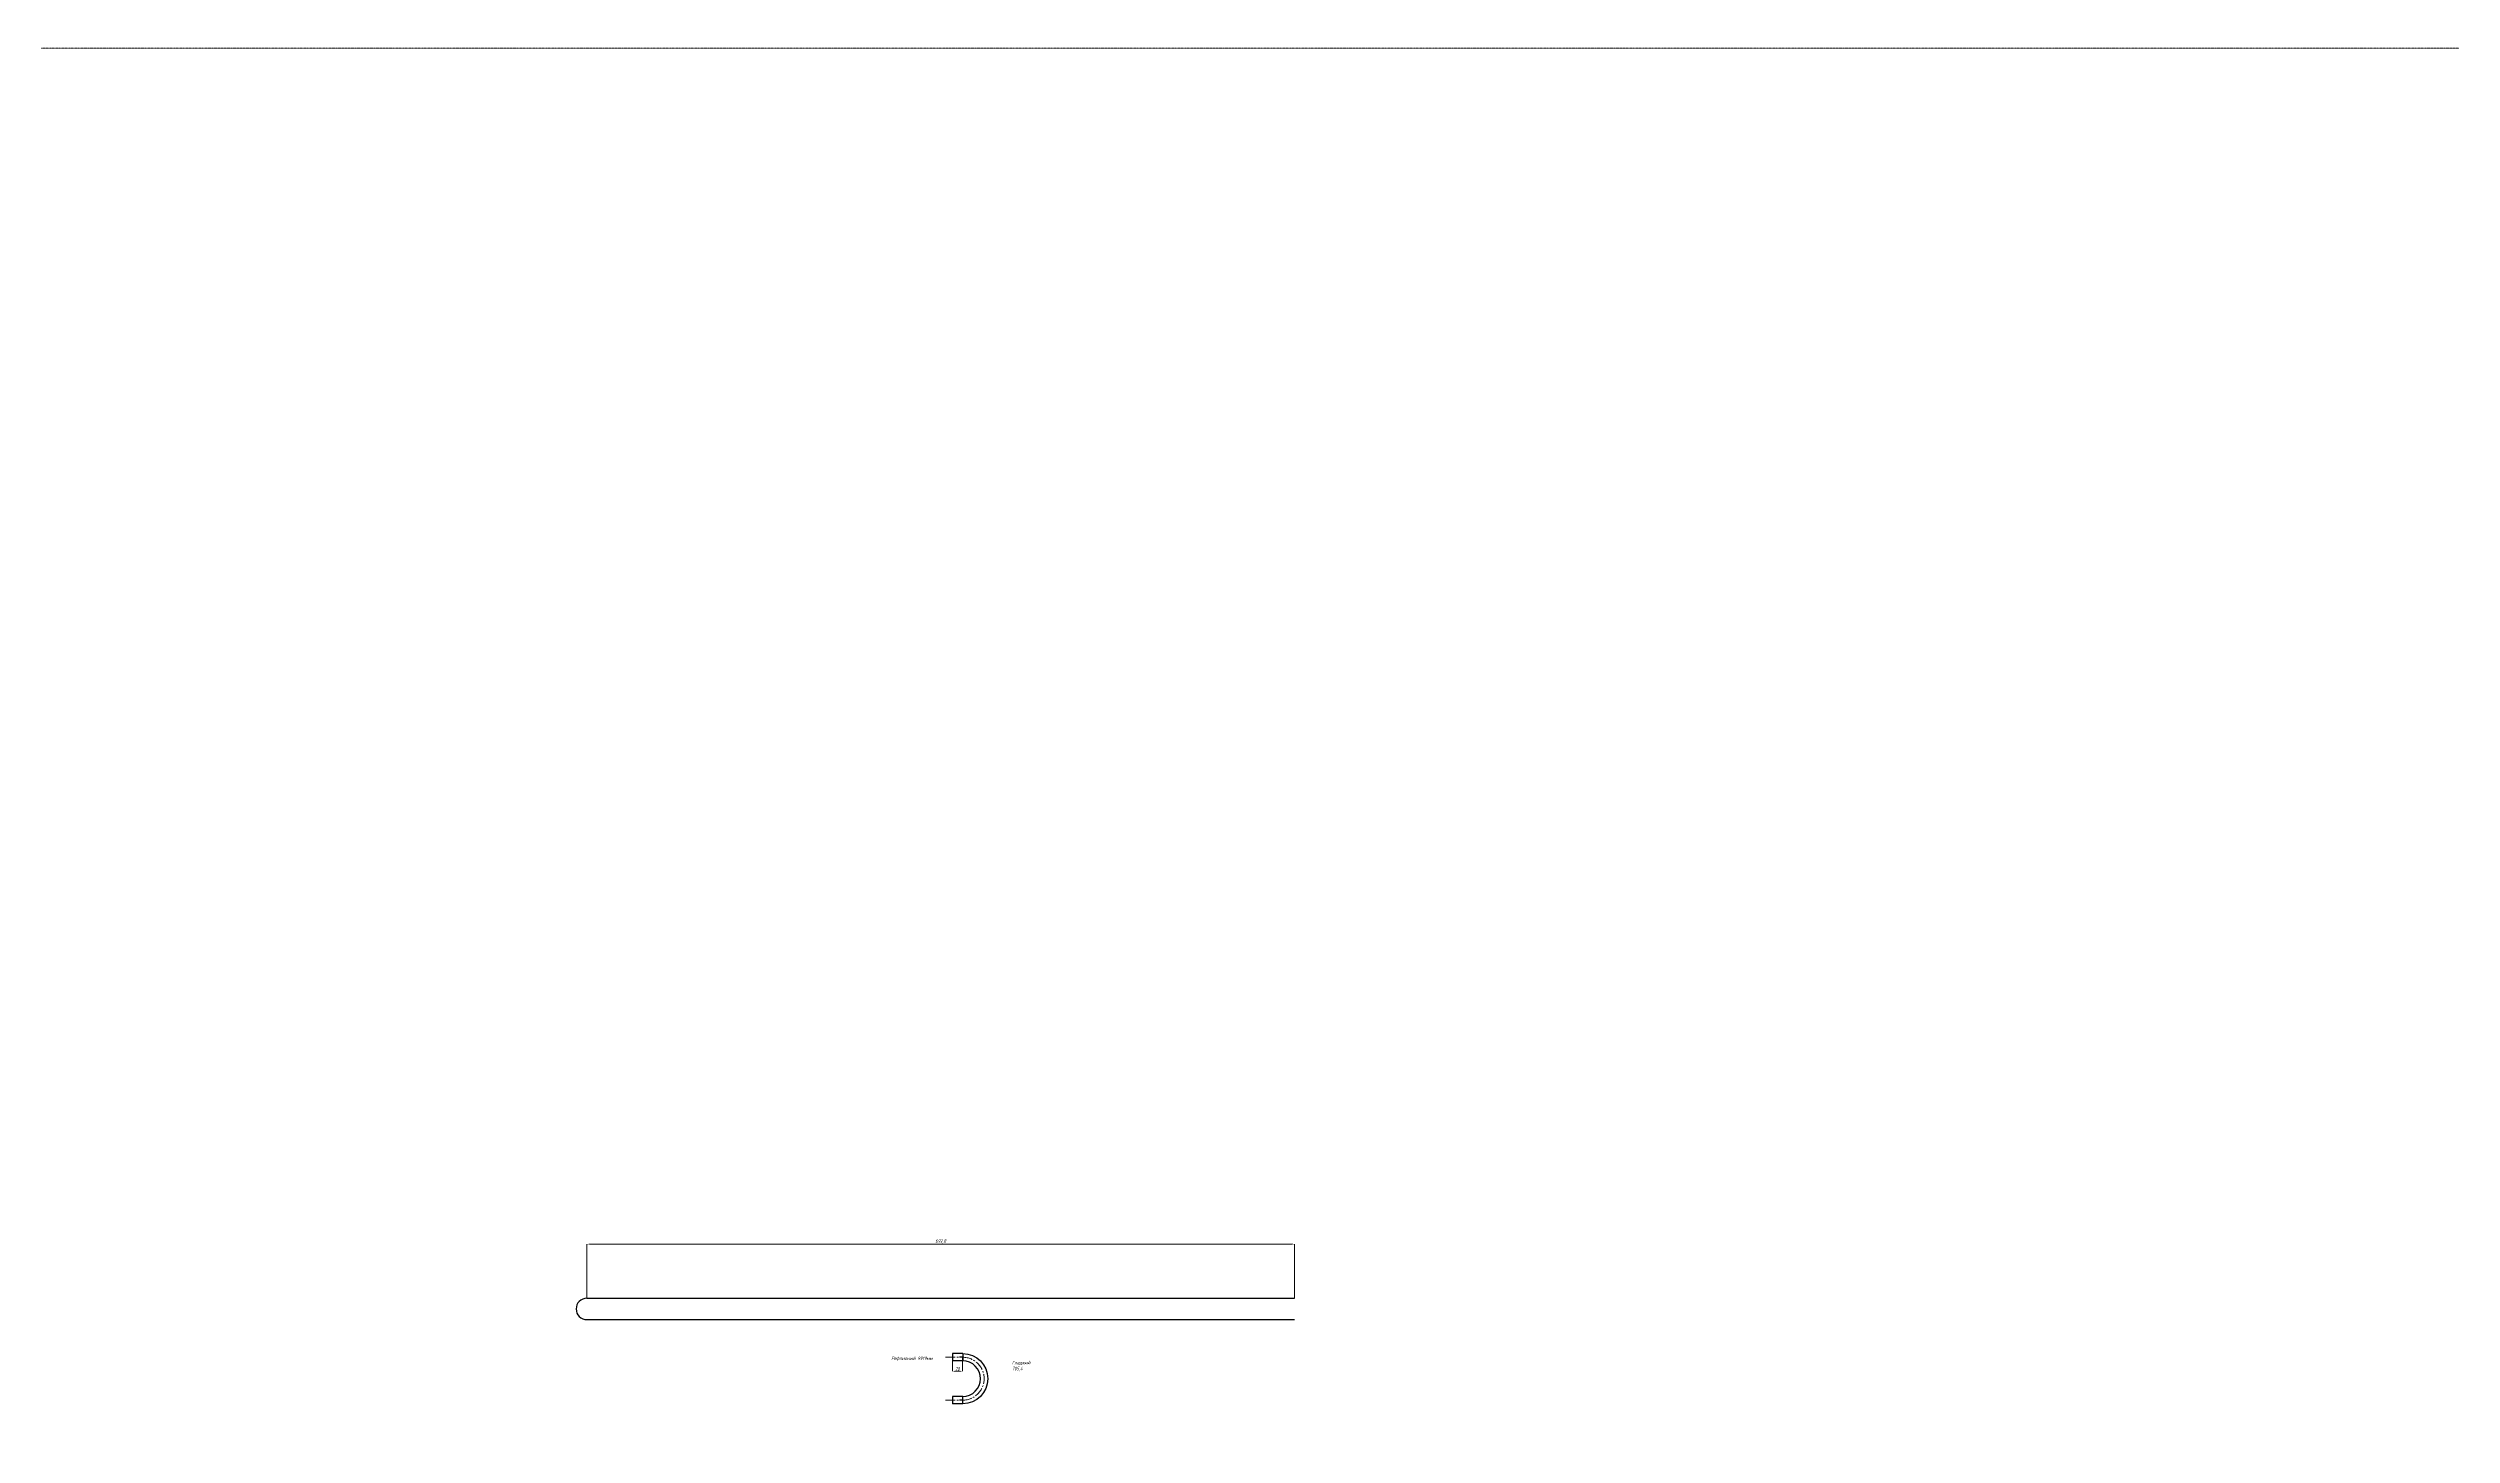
# Model space of a CAD drawing. Header units: millimetres. Extents: x 937859 to 970574, y 987894 to 996517.
# Drawn here: x 942384 to 944737, y 993820 to 995178 of the extents above; entities that cross this region are included whole.
import ezdxf

# ---------------------------------------------------------------- set-up
doc = ezdxf.new("R2010")
doc.units = ezdxf.units.MM
doc.header["$LTSCALE"] = 0.5
doc.linetypes.add('CENTER', pattern=[0.6, 0.375, -0.075, 0.075, -0.075])
doc.linetypes.add('CENTER2', pattern=[28.575, 19.05, -3.175, 3.175, -3.175])
doc.layers.add('MD_Visible', color=7, linetype='Continuous', lineweight=25)
doc.layers.add('MD_Visible Narrow', color=7, linetype='Continuous', lineweight=25)
doc.layers.add('Text', color=7, linetype='Continuous')
doc.styles.add('321060200064-01', font='GOST_A.TTF', dxfattribs={"width": 0.96, "oblique": 15, "height": 3.5})
doc.dimstyles.new('321060200064-01', dxfattribs={"dimtxt": 3.5, "dimasz": 3, "dimexe": 0.1, "dimexo": 0, "dimtad": 1, "dimtoh": 1, "dimtxsty": '321060200064-01', "dimcen": 2.5, "dimadec": 0, "dimazin": 0, "dimtfac": 1, "dimtmove": 0, "dimatfit": 3, "dimfxl": 1, "dimlwd": 9, "dimlwe": 9, "dimarcsym": 0})

# ---------------------------------------------------------------- blocks, each defined once
blk = doc.blocks.new('*D627')
at = {"layer": 'Defpoints', "color": 0, "ltscale": 0.5, "transparency": 16777216}
for p in [(943603.9, 994006.7), (942911.1, 993953.7), (943603.9, 993953.7)]:
    blk.add_point(p, dxfattribs=at)
at = {"layer": 'Text', "color": 0, "lineweight": 9, "ltscale": 0.5, "transparency": 16777216}
for p, q in [((942911.1, 993953.7), (942911.1, 994006.8)), ((942914.1, 994006.7), (943600.9, 994006.7)), ((943603.9, 993953.7), (943603.9, 994006.8))]:
    blk.add_line(p, q, dxfattribs=at)
at = {"layer": 'Text', "color": 0, "ltscale": 0.5, "transparency": 16777216}
for points in [[(942914.1, 994007.2), (942914.1, 994006.2), (942911.1, 994006.7)], [(943600.9, 994007.2), (943600.9, 994006.2), (943603.9, 994006.7)]]:
    blk.add_solid(points, dxfattribs=at)
at = {"layer": 'Text', "color": 0, "ltscale": 0.5, "transparency": 16777216, "insert": (943257.5, 994009.3), "char_height": 3.5, "attachment_point": 5, "style": '321060200064-01'}
blk.add_mtext('692,8', dxfattribs=at)
blk = doc.blocks.new('*D632')
at = {"layer": 'Defpoints', "color": 0, "ltscale": 0.5, "transparency": 16777216}
for p in [(943269, 993895.9), (943279, 993895.9), (943279, 993882.2)]:
    blk.add_point(p, dxfattribs=at)
at = {"layer": 'Text', "color": 0, "lineweight": 9, "ltscale": 0.5, "transparency": 16777216}
for p, q in [((943269, 993895.9), (943269, 993882.1)), ((943279, 993895.9), (943279, 993882.1)), ((943272, 993882.2), (943276, 993882.2))]:
    blk.add_line(p, q, dxfattribs=at)
at = {"layer": 'Text', "color": 0, "ltscale": 0.5, "transparency": 16777216}
for points in [[(943272, 993882.7), (943272, 993881.7), (943269, 993882.2)], [(943276, 993882.7), (943276, 993881.7), (943279, 993882.2)]]:
    blk.add_solid(points, dxfattribs=at)
at = {"layer": 'Text', "color": 0, "ltscale": 0.5, "transparency": 16777216, "insert": (943274, 993884.6), "char_height": 3.5, "attachment_point": 5, "style": '321060200064-01'}
blk.add_mtext('10', dxfattribs=at)

msp = doc.modelspace()

# ---------------------------------------------------------------- linework, layer by layer
at = {"color": 3, "linetype": 'CENTER', "lineweight": 5, "ltscale": 0.5}
msp.add_lwpolyline([(937858.519, 995178.16), (947290.821, 995178.16), (947290.821, 987893.746), (937858.519, 987893.746)], close=True, dxfattribs=at)
at = {"layer": 'MD_Visible', "extrusion": (0, 1, 0)}
for p, q in [((943279.018, 993899.406), (943269.018, 993899.406)), ((943279.018, 993892.406), (943269.018, 993892.406)), ((943279.018, 993895.906), (943276.018, 993895.906)), ((943279.018, 993857.406), (943269.018, 993857.406)), ((943279.018, 993850.406), (943269.018, 993850.406)), ((943279.018, 993853.906), (943276.018, 993853.906))]:
    msp.add_line(p, q, dxfattribs=at)
at = {"layer": 'MD_Visible', "extrusion": (1.22465e-16, 0, -1)}
msp.add_arc((-943279.018, 993874.906), 24.5, 90, 270, dxfattribs=at)
at = {"layer": 'MD_Visible', "linetype": 'CENTER2', "lineweight": 5, "extrusion": (1.22465e-16, 0, -1)}
msp.add_arc((-943279.018, 993874.906), 21, 90, 270, dxfattribs=at)
at = {"layer": 'MD_Visible'}
msp.add_arc((943279.018, 993874.906), 17.5, 270, 90, dxfattribs=at)
at = {"layer": 'MD_Visible Narrow', "linetype": 'CENTER2', "lineweight": 5, "extrusion": (0, 1, 0)}
for p, q in [((943262.175, 993895.906), (943276.018, 993895.906)), ((943262.175, 993853.906), (943276.018, 993853.906))]:
    msp.add_line(p, q, dxfattribs=at)
at = {"layer": 'MD_Visible Narrow', "extrusion": (0, 1, 0)}
for p, q in [((943279.018, 993899.406), (943279.018, 993892.406)), ((943279.018, 993850.406), (943279.018, 993857.406))]:
    msp.add_line(p, q, dxfattribs=at)
at = {"layer": 'Text', "ltscale": 0.5}
for p, q in [((942911.078, 993953.71), (943603.878, 993953.71)), ((942911.078, 993932.71), (943603.878, 993932.71)), ((943269.018, 993899.406), (943269.018, 993892.406)), ((943269.018, 993857.406), (943269.018, 993850.406))]:
    msp.add_line(p, q, dxfattribs=at)
msp.add_arc((942911.078, 993943.21), 10.5, 90, 270, dxfattribs=at)

# ---------------------------------------------------------------- texts
at = {"layer": 'Text', "ltscale": 0.5, "char_height": 3.5, "attachment_point": 1, "style": '321060200064-01'}
for s, width, insert in [('Рефлионий 9919мм', 82.27215, (943209.037, 993896.545)), ('Гладкий 705,4', 18.31398, (943327.239, 993892.373))]:
    msp.add_mtext_dynamic_manual_height_columns(s, width=width, gutter_width=17.5, heights=[0], dxfattribs=dict(at, insert=insert))

# ---------------------------------------------------------------- dimensions: what is measured, and where the dimension line sits
at = {"layer": 'Text', "ltscale": 0.5}
for base, p1, p2, picture, middle in [((943603.878, 994006.678), (942911.078, 993953.71), (943603.878, 993953.71), '*D627', (943257.478, 994009.317)), ((943279.018, 993882.194), (943269.018, 993895.906), (943279.018, 993895.906), '*D632', (943274.018, 993884.57))]:
    dim = msp.add_linear_dim(base=base, p1=p1, p2=p2, dimstyle='321060200064-01', dxfattribs=at)
    dim.commit()
    dim.dimension.update_dxf_attribs({"geometry": picture, "text_midpoint": middle})

doc.saveas('drawing.dxf')
